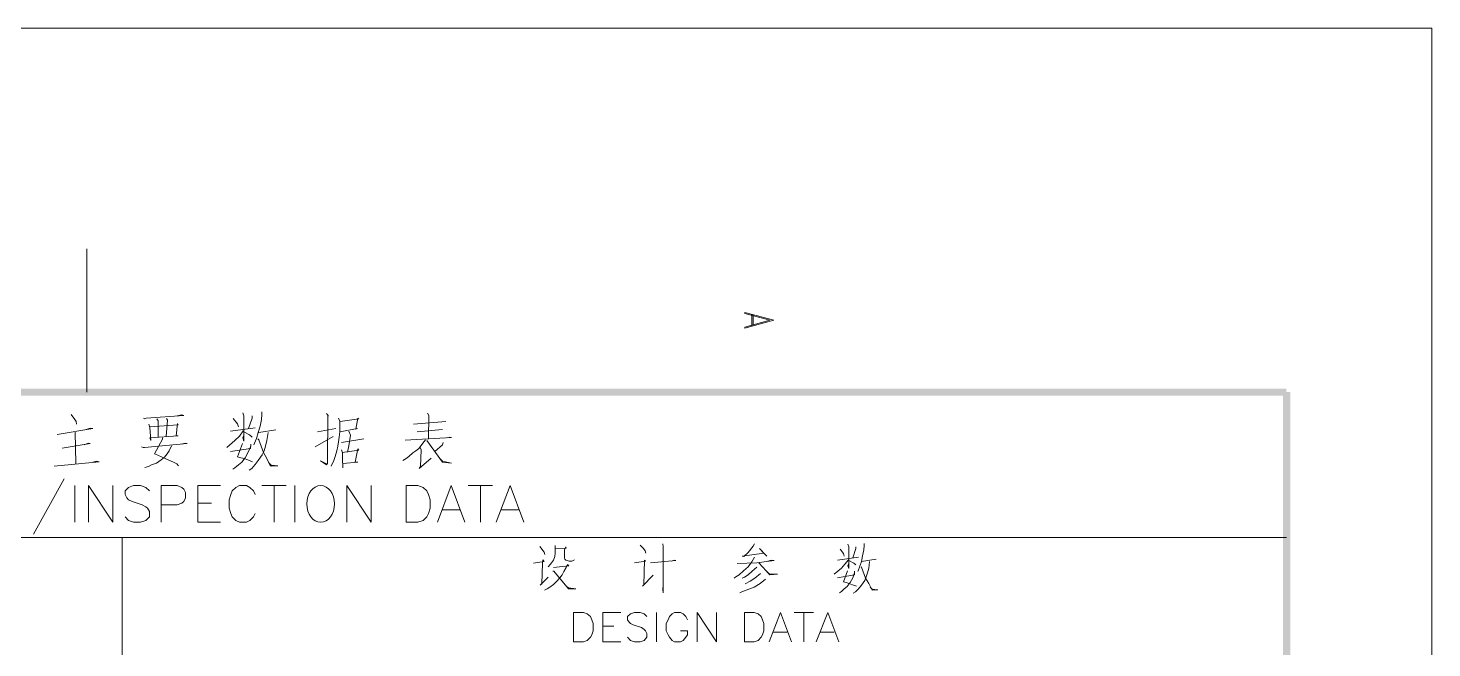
# Model space of a CAD drawing. Header units: millimetres. Extents: x 0 to 588, y 0 to 874.
# Drawn here: x 520.2 to 587.6, y 801.1 to 830.8 of the extents above; entities that cross this region are included whole.
import ezdxf

# ---------------------------------------------------------------- set-up
doc = ezdxf.new("R2010")
doc.units = ezdxf.units.MM
doc.layers.get('0').update_dxf_attribs({"lineweight": 18})

msp = doc.modelspace()

# ---------------------------------------------------------------- hatches: boundary and pattern name
for points in [[(580.623, 813.16), (580.623, 813.499), (6.985, 813.16)], [(580.623, 813.499), (6.985, 813.16), (6.985, 813.499)], [(580.453, 6.985), (580.813, 6.985), (580.453, 813.329)], [(580.813, 6.985), (580.453, 813.329), (580.813, 813.329)]]:
    msp.add_hatch(color=0).paths.add_polyline_path(points, flags=0)

# ---------------------------------------------------------------- linework, layer by layer
at = {"color": 0, "lineweight": 0}
for points in [[(587.608, 830.792), (0, 830.792)], [(587.608, 0), (587.608, 830.792)], [(523.049, 813.329), (523.049, 820.208)], [(556.027, 816.779), (554.63, 817.139)], [(555.837, 816.779), (554.63, 817.096), (554.63, 817.139)], [(555.837, 816.779), (554.63, 816.44), (554.63, 816.398), (556.027, 816.779)], [(554.969, 817.054), (554.969, 816.504)], [(555.032, 817.012), (555.032, 816.547)]]:
    msp.add_lwpolyline(points, dxfattribs=at)
at = {"color": 6, "lineweight": 0}
for points in [[(522.309, 812.25), (522.478, 812.016), (522.542, 811.911), (522.563, 811.784)], [(525.78, 812.08), (525.843, 812.038), (525.907, 812.08), (527.706, 812.207), (527.621, 812.229), (527.389, 812.186)], [(526.415, 812.038), (526.479, 811.953), (526.479, 811.149)], [(526.881, 812.059), (526.923, 811.974), (526.86, 811.191)], [(530.077, 812.059), (530.288, 811.805), (530.331, 811.657)], [(530.543, 812.334), (530.585, 812.186), (530.585, 810.98), (530.543, 811.127), (530.585, 811.255)], [(530.987, 812.186), (530.987, 812.08), (530.818, 811.572)], [(531.453, 812.376), (531.453, 812.25), (531.432, 812.016), (531.368, 811.699), (531.283, 811.382), (531.199, 811.106), (531.093, 810.873), (531.072, 810.789)], [(534.564, 812.292), (534.649, 812.165), (534.628, 812.207), (534.606, 810.048), (534.606, 809.9), (534.564, 809.837), (534.268, 810.027), (534.564, 809.879)], [(535.136, 812.08), (535.199, 811.932), (535.199, 811.424), (535.157, 811.17), (535.136, 810.937), (535.093, 810.726), (535.051, 810.514), (534.966, 810.238), (534.903, 810.048), (534.776, 809.773)], [(535.22, 811.911), (536.109, 812.038), (536.067, 812.08), (535.961, 811.551), (536.046, 811.572), (535.199, 811.424)], [(538.734, 811.784), (540.279, 811.911)], [(539.411, 812.313), (539.475, 812.207), (539.454, 811.064)], [(521.631, 811.297), (523.346, 811.572), (523.219, 811.593), (523.028, 811.53)], [(522.499, 811.403), (522.52, 809.9)], [(526.034, 811.784), (526.076, 811.635), (526.119, 811.001), (526.076, 811.127), (527.431, 811.233), (527.346, 811.233), (527.41, 811.826), (527.431, 811.762), (526.097, 811.657)], [(530.564, 811.466), (530.373, 811.212), (530.162, 811.001), (529.78, 810.662)], [(529.95, 811.445), (531.135, 811.615)], [(530.585, 811.424), (530.86, 811.276), (530.987, 811.17)], [(531.749, 811.382), (531.686, 811.001), (531.622, 810.726), (531.558, 810.514), (531.474, 810.323), (531.283, 810.048), (531.135, 809.857), (530.966, 809.667), (530.839, 809.583)], [(531.304, 811.382), (532.13, 811.509)], [(534.014, 810.704), (534.882, 811.191)], [(534.12, 811.424), (535.009, 811.572)], [(535.622, 811.445), (535.707, 811.255), (535.622, 810.746), (535.559, 810.451)], [(538.903, 811.424), (540.131, 811.53)], [(521.864, 810.641), (523.219, 810.853), (523.113, 810.873), (522.923, 810.789)], [(525.674, 810.704), (525.759, 810.662), (525.822, 810.662), (527.875, 810.853), (527.77, 810.873), (527.6, 810.832)], [(527.114, 810.746), (527.008, 810.514), (526.902, 810.366), (526.775, 810.197), (526.627, 810.069), (526.394, 809.921), (526.161, 809.837), (526.013, 809.752), (525.843, 809.709)], [(526.69, 811.127), (526.69, 811.064), (526.309, 810.366), (526.457, 810.302), (526.881, 810.112), (527.219, 809.964), (527.367, 809.879), (527.452, 809.794)], [(529.95, 810.472), (530.902, 810.619), (530.923, 810.832), (530.923, 810.726), (530.818, 810.472), (530.648, 810.175), (530.5, 809.964), (530.331, 809.837), (530.162, 809.688), (530.056, 809.625)], [(530.521, 810.853), (530.288, 810.217), (530.437, 810.175), (530.606, 810.133), (530.775, 810.069), (531.008, 809.985)], [(531.262, 811.086), (531.304, 811.043), (531.537, 810.429), (531.686, 810.133), (531.834, 809.837), (531.897, 809.773), (532.215, 809.794), (531.897, 809.815), (531.77, 809.942)], [(535.284, 810.916), (536.342, 811.086)], [(535.284, 810.556), (535.326, 810.408), (535.326, 810.133), (535.347, 809.688), (535.347, 809.9), (536.067, 809.964), (535.94, 809.964), (536.067, 810.598), (536.109, 810.535), (535.305, 810.429)], [(539.306, 811.043), (539.178, 810.873), (539.009, 810.641), (538.967, 810.598), (538.84, 810.514), (538.692, 810.408), (538.501, 810.238), (538.374, 810.133), (538.226, 810.048)], [(538.332, 811.022), (540.554, 811.149), (540.47, 811.17), (540.364, 811.127)], [(539.052, 810.662), (539.094, 810.556), (539.073, 809.752), (539.009, 809.667), (539.581, 810.154)], [(539.369, 811.001), (540.131, 809.964), (540.554, 809.921), (540.131, 810.006), (540.025, 810.112)], [(540.152, 810.916), (540.131, 810.789), (539.75, 810.472)], [(521.483, 809.773), (523.642, 809.985), (523.536, 810.006), (523.346, 809.964)], [(521.97, 809.159), (520.488, 806.513)], [(522.478, 808.841), (522.478, 807.085)], [(523.134, 807.085), (523.134, 808.841), (524.298, 807.085), (524.298, 808.841)], [(526.055, 808.587), (525.886, 808.757), (525.632, 808.841), (525.293, 808.841), (525.06, 808.757), (524.891, 808.587), (524.891, 808.418), (524.976, 808.249), (525.06, 808.164), (525.23, 808.08), (525.716, 807.91), (525.886, 807.826), (525.971, 807.762), (526.055, 807.593), (526.055, 807.339), (525.886, 807.169), (525.632, 807.085), (525.293, 807.085), (525.06, 807.169), (524.891, 807.339)], [(526.627, 807.085), (526.627, 808.841), (527.389, 808.841), (527.621, 808.757), (527.706, 808.672), (527.791, 808.503), (527.791, 808.249), (527.706, 808.08), (527.621, 807.995), (527.389, 807.91), (526.627, 807.91)], [(528.384, 807.085), (528.384, 808.841), (529.463, 808.841)], [(531.135, 808.418), (531.051, 808.587), (530.881, 808.757), (530.712, 808.841), (530.373, 808.841), (530.204, 808.757), (530.034, 808.587), (529.971, 808.418), (529.886, 808.164), (529.886, 807.762), (529.971, 807.508), (530.034, 807.339), (530.204, 807.169), (530.373, 807.085), (530.712, 807.085), (530.881, 807.169), (531.051, 807.339), (531.135, 807.508)], [(531.453, 808.841), (532.617, 808.841)], [(532.045, 808.841), (532.045, 807.085)], [(533.04, 808.841), (533.04, 807.085)], [(535.538, 807.085), (535.538, 808.841), (536.702, 807.085), (536.702, 808.841)], [(539.877, 807.085), (540.533, 808.841), (541.189, 807.085)], [(541.359, 808.841), (542.523, 808.841)], [(541.951, 808.841), (541.951, 807.085)], [(542.692, 807.085), (543.37, 808.841), (544.026, 807.085)], [(528.384, 807.995), (529.04, 807.995)], [(540.11, 807.678), (540.957, 807.678)], [(542.946, 807.678), (543.772, 807.678)], [(528.384, 807.085), (529.463, 807.085)], [(455.02, 806.344), (580.623, 806.344)], [(524.743, 806.344), (524.743, 677.777)], [(544.788, 805.921), (544.999, 805.645), (545.042, 805.54)], [(545.529, 805.963), (545.529, 805.603), (545.507, 805.434), (545.444, 805.265), (545.359, 805.137), (545.296, 805.053), (545.19, 804.947)], [(545.55, 805.815), (546.058, 805.836), (546.037, 805.9), (545.973, 805.751), (545.973, 805.37), (545.994, 805.307), (546.037, 805.265), (546.1, 805.244), (546.206, 805.222), (546.333, 805.222), (546.396, 805.244), (546.46, 805.285)], [(549.614, 805.984), (549.762, 805.815), (549.846, 805.709), (549.889, 805.603)], [(550.693, 806.048), (550.714, 805.921), (550.714, 803.698), (550.693, 803.867), (550.714, 804.058)], [(555.096, 806.048), (555.032, 805.942), (554.799, 805.624), (554.588, 805.434), (554.503, 805.455), (555.54, 805.603), (555.329, 805.815), (555.646, 805.497), (555.688, 805.455)], [(559.202, 805.794), (559.371, 805.582), (559.393, 805.455)], [(559.583, 806.026), (559.625, 805.9), (559.625, 804.862), (559.583, 804.99), (559.625, 805.116)], [(559.964, 805.9), (559.964, 805.815), (559.816, 805.37)], [(560.366, 806.069), (560.366, 805.963), (560.345, 805.751), (560.282, 805.476), (560.239, 805.201), (560.155, 804.968), (560.07, 804.756), (560.049, 804.714)], [(544.491, 805.116), (544.999, 805.201), (544.936, 805.285), (544.915, 805.116), (544.894, 804.122), (544.809, 804.058), (545.19, 804.439)], [(549.338, 805.137), (549.868, 805.222), (549.825, 805.265), (549.783, 804.079), (549.72, 804.016), (550.227, 804.545)], [(550.101, 805.137), (551.328, 805.244), (551.265, 805.265), (551.116, 805.222)], [(555.096, 805.412), (554.969, 805.18), (554.799, 804.947), (554.567, 804.756), (554.355, 804.566), (554.207, 804.46), (554.122, 804.396)], [(554.27, 805.095), (555.202, 805.137), (556.048, 805.244), (555.9, 805.265), (555.688, 805.201)], [(555.308, 805.137), (555.837, 804.566), (556.197, 804.587), (555.837, 804.587), (555.71, 804.693)], [(559.604, 805.285), (559.435, 805.074), (559.266, 804.883), (559.096, 804.736), (558.927, 804.587)], [(559.075, 805.265), (560.091, 805.412)], [(559.625, 805.244), (559.858, 805.116), (559.964, 805.032)], [(560.62, 805.201), (560.578, 804.883), (560.514, 804.651), (560.451, 804.46), (560.388, 804.291), (560.239, 804.058), (560.091, 803.888), (559.943, 803.74), (559.837, 803.677)], [(560.239, 805.201), (560.938, 805.307)], [(545.444, 804.905), (546.185, 804.99), (546.121, 805.053), (546.058, 804.905), (545.952, 804.714), (545.867, 804.566), (545.761, 804.418), (545.613, 804.248), (545.444, 804.101), (545.274, 803.973), (545.148, 803.888), (545.02, 803.825)], [(545.423, 804.736), (545.465, 804.736), (546.163, 803.888), (546.523, 803.888), (546.163, 803.931), (546.058, 804.016)], [(555.202, 804.926), (554.99, 804.736), (554.799, 804.566), (554.609, 804.439), (554.503, 804.396)], [(555.392, 804.63), (555.117, 804.396), (554.884, 804.248), (554.651, 804.122)], [(559.075, 804.418), (559.901, 804.566), (559.901, 804.736), (559.901, 804.651), (559.816, 804.418), (559.689, 804.185), (559.541, 803.994), (559.393, 803.888), (559.266, 803.762), (559.181, 803.698)], [(559.562, 804.756), (559.371, 804.227), (559.499, 804.185), (559.647, 804.143), (559.795, 804.079), (559.985, 804.016)], [(560.218, 804.947), (560.239, 804.926), (560.43, 804.396), (560.578, 804.143), (560.705, 803.888), (560.747, 803.825), (561.023, 803.846), (560.747, 803.867), (560.641, 803.973)], [(555.625, 804.354), (555.371, 804.143), (555.075, 803.973), (554.694, 803.825), (554.482, 803.74), (554.397, 803.698)], [(547.814, 801.348), (547.814, 802.746), (548.682, 802.746)], [(549.931, 802.555), (549.804, 802.682), (549.614, 802.746), (549.338, 802.746), (549.148, 802.682), (549, 802.555), (549, 802.407), (549.085, 802.28), (549.148, 802.217), (549.275, 802.153), (549.677, 802.026), (549.804, 801.941), (549.868, 801.878), (549.931, 801.751), (549.931, 801.561), (549.804, 801.412), (549.614, 801.348), (549.338, 801.348), (549.148, 801.412), (549, 801.561)], [(550.397, 802.746), (550.397, 801.348)], [(551.879, 802.407), (551.794, 802.555), (551.667, 802.682), (551.54, 802.746), (551.265, 802.746), (551.138, 802.682), (551.011, 802.555), (550.947, 802.407), (550.862, 802.217), (550.862, 801.878), (550.947, 801.688), (551.011, 801.561), (551.138, 801.412), (551.265, 801.348), (551.54, 801.348), (551.667, 801.412), (551.794, 801.561), (551.879, 801.688), (551.879, 801.878), (551.54, 801.878)], [(552.344, 801.348), (552.344, 802.746), (553.275, 801.348), (553.275, 802.746)], [(555.794, 801.348), (556.345, 802.746), (556.874, 801.348)], [(557.001, 802.746), (557.932, 802.746)], [(557.466, 802.746), (557.466, 801.348)], [(558.059, 801.348), (558.61, 802.746), (559.139, 801.348)], [(547.814, 802.09), (548.344, 802.09)], [(556.006, 801.814), (556.662, 801.814)], [(558.271, 801.814), (558.927, 801.814)], [(547.814, 801.348), (548.682, 801.348)]]:
    msp.add_lwpolyline(points, dxfattribs=at)
for points in [[(538.374, 807.085), (538.374, 808.841), (538.946, 808.841), (539.2, 808.757), (539.369, 808.587), (539.454, 808.418), (539.538, 808.164), (539.538, 807.762), (539.454, 807.508), (539.369, 807.339), (539.2, 807.169), (538.946, 807.085)], [(546.418, 801.348), (546.418, 802.746), (546.883, 802.746), (547.074, 802.682), (547.222, 802.555), (547.285, 802.407), (547.349, 802.217), (547.349, 801.878), (547.285, 801.688), (547.222, 801.561), (547.074, 801.412), (546.883, 801.348)], [(554.609, 801.348), (554.609, 802.746), (555.075, 802.746), (555.265, 802.682), (555.413, 802.555), (555.477, 802.407), (555.54, 802.217), (555.54, 801.878), (555.477, 801.688), (555.413, 801.561), (555.265, 801.412), (555.075, 801.348)]]:
    msp.add_lwpolyline(points, close=True, dxfattribs=at)
msp.add_ellipse((534.278, 807.963), major_axis=(0, 0.878), ratio=0.759036, dxfattribs=at)

doc.saveas('drawing.dxf')
